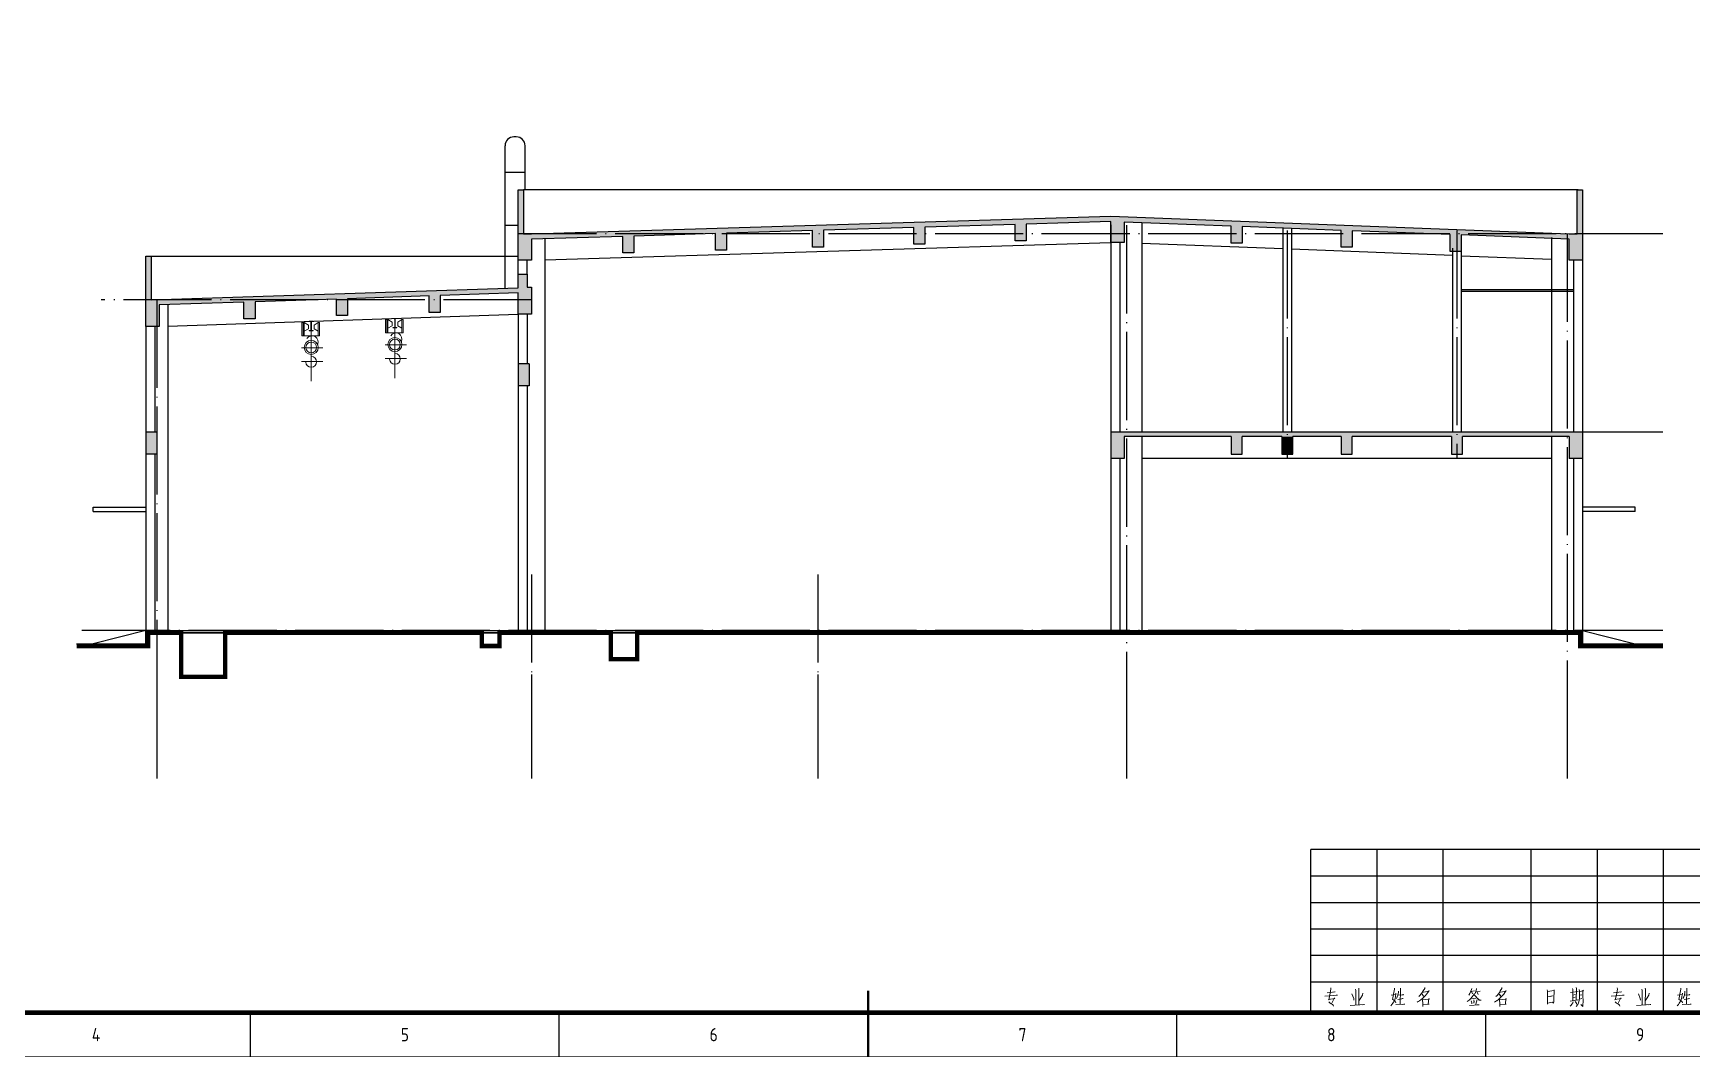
# Model space of a CAD drawing. Extents: x 93518 to 937116, y -359949 to 58022.
# Drawn here: x 791993 to 829635, y -188554 to -165309 of the extents above; entities that cross this region are included whole.
import ezdxf
from ezdxf.enums import TextEntityAlignment as Align

# ---------------------------------------------------------------- set-up
doc = ezdxf.new("R2010")
doc.units = 0
doc.header["$LTSCALE"] = 1000
doc.header["$MEASUREMENT"] = 0
doc.linetypes.add('DGN Style 4', pattern=[10452.228719, 5222.850078, -2611.425039, 6.528563, -2611.425039])
doc.linetypes.add('DOTE', pattern=[2.42, 2, -0.2, 0.02, -0.2])
doc.layers.get('0').update_dxf_attribs({"linetype": 'CONTINUOUS'})
for name, color, linetype in [('AXIS', 3, 'CONTINUOUS'), ('DOTE', 8, 'DOTE'), ('HQ1', 7, 'CONTINUOUS'), ('HQ2', 7, 'CONTINUOUS'), ('PUB_HATCH', 8, 'CONTINUOUS'), ('STAIR', 2, 'CONTINUOUS'), ('WALL', 7, 'CONTINUOUS')]:
    doc.layers.add(name, color=color, linetype=linetype)
doc.styles.get("Standard").update_dxf_attribs({"font": 'GBENOR', "bigfont": 'GBCBIG'})

# ---------------------------------------------------------------- blocks, each defined once
blk = doc.blocks.new('GEDI_WK_A1')
at = {"color": 3}
for p, q in [((280.33, 0), (280.33, 10)), ((350.42, 0), (350.42, 10)), ((420.5, 0), (420.5, 10)), ((490.58, 0), (490.58, 10)), ((560.67, 0), (560.67, 10))]:
    blk.add_line(p, q, dxfattribs=at)
for points, const_width in [([(0, 0), (841, 0), (841, 594), (0, 594)], 0.1), ([(25, 10), (831, 10), (831, 584), (25, 584)], 1)]:
    blk.add_lwpolyline(points, close=True, dxfattribs=dict(at, const_width=const_width))
at = {"color": 3, "const_width": 0.5}
blk.add_lwpolyline([(420.5, 0), (420.5, 15)], dxfattribs=at)
at = {"color": 3}
for s, p in [('4', (245.29, 5)), ('5', (315.38, 5)), ('6', (385.46, 5)), ('7', (455.54, 5)), ('8', (525.62, 5)), ('9', (595.71, 5))]:
    blk.add_text(s, height=3, dxfattribs=at).set_placement(p, align=Align.MIDDLE)
blk = doc.blocks.new('GEDI_HQ1_2012')
at = {"layer": 'HQ1', "color": 2}
for p, q in [((0, 37), (-65, 37)), ((-65, 0), (-65, 37)), ((-50, 0), (-50, 37)), ((-35, 0), (-35, 37)), ((-15, 0), (-15, 37)), ((0, 0), (0, 37)), ((-65, 31), (0, 31)), ((-65, 25), (0, 25)), ((-65, 19), (0, 19)), ((-65, 13), (0, 13)), ((-65, 7), (0, 7)), ((0, 0), (0, 7)), ((-65, 0), (0, 0))]:
    blk.add_line(p, q, dxfattribs=at)
at = {"layer": 'HQ1', "color": 7, "lineweight": 0}
for points in [[(-61.84, 3.75), (-58.95, 3.96), (-59.09, 3.99), (-59.26, 3.96)], [(-61.32, 4.51), (-59.5, 4.74), (-59.61, 4.74), (-59.81, 4.67)], [(-60.48, 5.59), (-60.45, 5.32), (-60.68, 4.06), (-60.94, 2.94), (-61, 3), (-59.61, 3.24), (-59.64, 3.34), (-60.33, 1.98)], [(-55.7, 4.3), (-55.3, 3.17), (-55.24, 2.8)], [(-54.89, 5.32), (-54.83, 5.02), (-54.83, 1.71)], [(-54.16, 5.56), (-54.1, 5.29), (-54.16, 1.74)], [(-53.24, 4.44), (-53.3, 3.99), (-53.67, 3.34), (-54.13, 2.66)], [(-45.7, 4.4), (-45.7, 4.26), (-45.81, 3.69), (-45.9, 3.24), (-45.95, 2.94), (-46.07, 2.69), (-46.25, 2.39), (-46.42, 2.12), (-46.62, 1.84), (-46.85, 1.57)], [(-46.82, 3.96), (-45.72, 4.09)], [(-46.04, 5.53), (-46.04, 5.36), (-46.48, 3), (-46.3, 2.9), (-46.1, 2.73), (-45.92, 2.59), (-45.78, 2.42), (-45.7, 2.25)], [(-45.12, 4.88), (-45.12, 4.64), (-45.26, 3.99), (-45.4, 3.58), (-45.58, 3.21)], [(-45.17, 3.96), (-44.02, 4.06), (-44.1, 4.09), (-44.27, 4.06)], [(-44.71, 5.53), (-44.68, 5.32), (-44.74, 1.88)], [(-39.56, 4.64), (-39.47, 4.61), (-38.17, 4.84), (-38.25, 4.91), (-38.49, 4.57), (-38.74, 4.2), (-39.01, 3.89), (-39.3, 3.58), (-39.62, 3.27), (-39.96, 2.97), (-40.34, 2.69), (-40.4, 2.66), (-40.63, 2.52), (-40.86, 2.36)], [(-39.15, 5.7), (-39.18, 5.46), (-39.53, 4.91), (-39.73, 4.57), (-39.96, 4.26), (-40.25, 3.92), (-40.54, 3.69)], [(-39.88, 4.26), (-39.82, 4.23), (-39.5, 3.92), (-39.47, 3.75), (-39.59, 3.99)], [(-27.95, 4.37), (-27.98, 4.2), (-28.44, 3.58), (-28.47, 3.51), (-28.7, 3.21), (-29.11, 2.83), (-29.31, 2.66), (-29.51, 2.49)], [(-28.5, 5.49), (-28.53, 5.26), (-28.76, 4.74), (-28.96, 4.33), (-29.2, 3.99)], [(-28.73, 4.81), (-27.89, 4.91)], [(-28.53, 4.78), (-28.33, 4.26)], [(-28.01, 4.13), (-26.85, 2.83), (-26.38, 2.83), (-26.85, 2.87), (-27.08, 3.11)], [(-27.43, 5.49), (-27.4, 5.32), (-27.75, 4.37)], [(-27.6, 4.71), (-26.56, 4.88)], [(-27.28, 4.67), (-27.02, 4.13)], [(-22.07, 4.64), (-21.98, 4.61), (-20.68, 4.84), (-20.76, 4.91), (-20.99, 4.57), (-21.26, 4.2), (-21.52, 3.89), (-21.81, 3.58), (-22.12, 3.27), (-22.47, 2.97), (-22.85, 2.69), (-22.91, 2.66), (-23.14, 2.52), (-23.37, 2.36)], [(-21.66, 5.7), (-21.69, 5.46), (-22.04, 4.91), (-22.24, 4.57), (-22.47, 4.26), (-22.76, 3.92), (-23.05, 3.69)], [(-22.39, 4.26), (-22.33, 4.23), (-22.01, 3.92), (-21.98, 3.75), (-22.1, 3.99)], [(-11.41, 5.19), (-11.35, 4.84), (-11.32, 4.09), (-11.29, 3.31), (-11.29, 3.21), (-11.29, 2.66), (-11.29, 1.94), (-11.29, 2.18), (-10.17, 2.39), (-9.93, 2.15), (-9.87, 2.46), (-9.87, 2.87), (-9.84, 3.65), (-9.82, 4.47), (-9.82, 5.15), (-9.79, 5.05), (-11.32, 4.81)], [(-11.29, 3.58), (-10.17, 3.79), (-10.28, 3.82), (-10.54, 3.69)], [(-6.08, 4.57), (-4.37, 4.78)], [(-5.62, 5.49), (-5.56, 5.29), (-5.56, 2.73)], [(-5.53, 3.99), (-5.01, 4.09)], [(-4.8, 5.7), (-4.75, 5.49), (-4.83, 2.83)], [(-4.14, 5.22), (-4.05, 4.84), (-4.05, 4.09), (-4.08, 3.27), (-4.14, 2.76), (-4.28, 2.22), (-4.46, 1.88), (-4.78, 1.37)], [(-4.05, 4.81), (-3.18, 4.98), (-3.27, 5.08), (-3.27, 4.03), (-3.27, 3.96), (-3.24, 2.42), (-3.27, 1.84), (-3.3, 1.5), (-3.33, 1.4), (-3.76, 1.84), (-3.36, 1.54)], [(-4.02, 3.96), (-3.53, 4.06)], [(-60.97, 2.42), (-60.62, 2.15), (-60.39, 1.98), (-60.13, 1.81), (-59.99, 1.67), (-59.9, 1.5)], [(-56.1, 1.64), (-52.83, 1.81), (-52.98, 1.84), (-53.3, 1.77)], [(-45.75, 1.81), (-43.72, 1.91), (-43.93, 1.94), (-44.27, 1.88)], [(-45.29, 3), (-44.07, 3.17), (-44.22, 3.17), (-44.36, 3.11)], [(-39.73, 3.04), (-39.67, 2.94), (-39.62, 2.08), (-39.59, 1.98), (-39.59, 1.37), (-39.62, 1.64), (-39.62, 1.74), (-38.19, 1.91), (-38.22, 1.91), (-38.37, 1.91), (-38.22, 3.17), (-38.17, 3.11), (-38.25, 3.07), (-39.64, 2.87)], [(-28.99, 1.61), (-26.79, 1.77), (-26.93, 1.77), (-27.25, 1.74)], [(-28.62, 2.66), (-28.47, 2.22), (-28.47, 2.01), (-28.5, 2.29)], [(-27.57, 3.27), (-28.5, 3.14)], [(-28.07, 2.94), (-27.95, 2.42), (-28.01, 2.15), (-28.01, 2.52)], [(-27.34, 2.9), (-27.34, 2.66), (-27.69, 1.71)], [(-22.24, 3.04), (-22.18, 2.94), (-22.12, 2.08), (-22.1, 1.98), (-22.1, 1.37), (-22.12, 1.64), (-22.12, 1.74), (-20.71, 1.91), (-20.74, 1.91), (-20.88, 1.91), (-20.74, 3.17), (-20.68, 3.11), (-20.76, 3.07), (-22.15, 2.87)], [(-6.17, 2.63), (-4.37, 2.9), (-4.46, 2.94), (-4.57, 2.83)], [(-5.5, 2.42), (-5.53, 2.25), (-5.76, 1.91), (-5.97, 1.67), (-6.17, 1.5)], [(-5.5, 3.41), (-5.04, 3.51)], [(-5.04, 2.52), (-4.72, 2.12), (-4.72, 1.94), (-4.83, 2.25)], [(-4.08, 3.07), (-4.02, 3.07), (-3.56, 3.17)]]:
    blk.add_lwpolyline(points, dxfattribs=at)
blk.add_text('223344', height=0.0001).set_placement((-22.1, 1.74))
blk = doc.blocks.new('GEDI_HQ2_2012')
at = {"layer": 'HQ2', "color": 2}
for p, q in [((0, 37), (-65, 37)), ((-65, 0), (-65, 37)), ((-50, 0), (-50, 37)), ((-35, 0), (-35, 37)), ((-15, 0), (-15, 37)), ((0, 0), (0, 37)), ((-65, 31), (0, 31)), ((-65, 25), (0, 25)), ((-65, 19), (0, 19)), ((-65, 13), (0, 13)), ((-65, 7), (0, 7)), ((0, 0), (0, 7)), ((-65, 0), (0, 0))]:
    blk.add_line(p, q, dxfattribs=at)
at = {"layer": 'HQ2', "color": 7, "lineweight": 0}
for points in [[(-61.84, 3.75), (-58.95, 3.96), (-59.09, 3.99), (-59.26, 3.96)], [(-61.32, 4.51), (-59.5, 4.74), (-59.61, 4.74), (-59.81, 4.67)], [(-60.48, 5.59), (-60.45, 5.32), (-60.68, 4.06), (-60.94, 2.94), (-61, 3), (-59.61, 3.24), (-59.64, 3.34), (-60.33, 1.98)], [(-55.7, 4.3), (-55.3, 3.17), (-55.24, 2.8)], [(-54.89, 5.32), (-54.83, 5.02), (-54.83, 1.71)], [(-54.16, 5.56), (-54.1, 5.29), (-54.16, 1.74)], [(-53.24, 4.44), (-53.3, 3.99), (-53.67, 3.34), (-54.13, 2.66)], [(-45.7, 4.4), (-45.7, 4.26), (-45.81, 3.69), (-45.9, 3.24), (-45.95, 2.94), (-46.07, 2.69), (-46.25, 2.39), (-46.42, 2.12), (-46.62, 1.84), (-46.85, 1.57)], [(-46.82, 3.96), (-45.72, 4.09)], [(-46.04, 5.53), (-46.04, 5.36), (-46.48, 3), (-46.3, 2.9), (-46.1, 2.73), (-45.92, 2.59), (-45.78, 2.42), (-45.7, 2.25)], [(-45.12, 4.88), (-45.12, 4.64), (-45.26, 3.99), (-45.4, 3.58), (-45.58, 3.21)], [(-45.17, 3.96), (-44.02, 4.06), (-44.1, 4.09), (-44.27, 4.06)], [(-44.71, 5.53), (-44.68, 5.32), (-44.74, 1.88)], [(-39.56, 4.64), (-39.47, 4.61), (-38.17, 4.84), (-38.25, 4.91), (-38.49, 4.57), (-38.74, 4.2), (-39.01, 3.89), (-39.3, 3.58), (-39.62, 3.27), (-39.96, 2.97), (-40.34, 2.69), (-40.4, 2.66), (-40.63, 2.52), (-40.86, 2.36)], [(-39.15, 5.7), (-39.18, 5.46), (-39.53, 4.91), (-39.73, 4.57), (-39.96, 4.26), (-40.25, 3.92), (-40.54, 3.69)], [(-39.88, 4.26), (-39.82, 4.23), (-39.5, 3.92), (-39.47, 3.75), (-39.59, 3.99)], [(-27.95, 4.37), (-27.98, 4.2), (-28.44, 3.58), (-28.47, 3.51), (-28.7, 3.21), (-29.11, 2.83), (-29.31, 2.66), (-29.51, 2.49)], [(-28.5, 5.49), (-28.53, 5.26), (-28.76, 4.74), (-28.96, 4.33), (-29.2, 3.99)], [(-28.73, 4.81), (-27.89, 4.91)], [(-28.53, 4.78), (-28.33, 4.26)], [(-28.01, 4.13), (-26.85, 2.83), (-26.38, 2.83), (-26.85, 2.87), (-27.08, 3.11)], [(-27.43, 5.49), (-27.4, 5.32), (-27.75, 4.37)], [(-27.6, 4.71), (-26.56, 4.88)], [(-27.28, 4.67), (-27.02, 4.13)], [(-22.07, 4.64), (-21.98, 4.61), (-20.68, 4.84), (-20.76, 4.91), (-20.99, 4.57), (-21.26, 4.2), (-21.52, 3.89), (-21.81, 3.58), (-22.12, 3.27), (-22.47, 2.97), (-22.85, 2.69), (-22.91, 2.66), (-23.14, 2.52), (-23.37, 2.36)], [(-21.66, 5.7), (-21.69, 5.46), (-22.04, 4.91), (-22.24, 4.57), (-22.47, 4.26), (-22.76, 3.92), (-23.05, 3.69)], [(-22.39, 4.26), (-22.33, 4.23), (-22.01, 3.92), (-21.98, 3.75), (-22.1, 3.99)], [(-11.41, 5.19), (-11.35, 4.84), (-11.32, 4.09), (-11.29, 3.31), (-11.29, 3.21), (-11.29, 2.66), (-11.29, 1.94), (-11.29, 2.18), (-10.17, 2.39), (-9.93, 2.15), (-9.87, 2.46), (-9.87, 2.87), (-9.84, 3.65), (-9.82, 4.47), (-9.82, 5.15), (-9.79, 5.05), (-11.32, 4.81)], [(-11.29, 3.58), (-10.17, 3.79), (-10.28, 3.82), (-10.54, 3.69)], [(-6.08, 4.57), (-4.37, 4.78)], [(-5.62, 5.49), (-5.56, 5.29), (-5.56, 2.73)], [(-5.53, 3.99), (-5.01, 4.09)], [(-4.8, 5.7), (-4.75, 5.49), (-4.83, 2.83)], [(-4.14, 5.22), (-4.05, 4.84), (-4.05, 4.09), (-4.08, 3.27), (-4.14, 2.76), (-4.28, 2.22), (-4.46, 1.88), (-4.78, 1.37)], [(-4.05, 4.81), (-3.18, 4.98), (-3.27, 5.08), (-3.27, 4.03), (-3.27, 3.96), (-3.24, 2.42), (-3.27, 1.84), (-3.3, 1.5), (-3.33, 1.4), (-3.76, 1.84), (-3.36, 1.54)], [(-4.02, 3.96), (-3.53, 4.06)], [(-60.97, 2.42), (-60.62, 2.15), (-60.39, 1.98), (-60.13, 1.81), (-59.99, 1.67), (-59.9, 1.5)], [(-56.1, 1.64), (-52.83, 1.81), (-52.98, 1.84), (-53.3, 1.77)], [(-45.75, 1.81), (-43.72, 1.91), (-43.93, 1.94), (-44.27, 1.88)], [(-45.29, 3), (-44.07, 3.17), (-44.22, 3.17), (-44.36, 3.11)], [(-39.73, 3.04), (-39.67, 2.94), (-39.62, 2.08), (-39.59, 1.98), (-39.59, 1.37), (-39.62, 1.64), (-39.62, 1.74), (-38.19, 1.91), (-38.22, 1.91), (-38.37, 1.91), (-38.22, 3.17), (-38.17, 3.11), (-38.25, 3.07), (-39.64, 2.87)], [(-28.99, 1.61), (-26.79, 1.77), (-26.93, 1.77), (-27.25, 1.74)], [(-28.62, 2.66), (-28.47, 2.22), (-28.47, 2.01), (-28.5, 2.29)], [(-27.57, 3.27), (-28.5, 3.14)], [(-28.07, 2.94), (-27.95, 2.42), (-28.01, 2.15), (-28.01, 2.52)], [(-27.34, 2.9), (-27.34, 2.66), (-27.69, 1.71)], [(-22.24, 3.04), (-22.18, 2.94), (-22.12, 2.08), (-22.1, 1.98), (-22.1, 1.37), (-22.12, 1.64), (-22.12, 1.74), (-20.71, 1.91), (-20.74, 1.91), (-20.88, 1.91), (-20.74, 3.17), (-20.68, 3.11), (-20.76, 3.07), (-22.15, 2.87)], [(-6.17, 2.63), (-4.37, 2.9), (-4.46, 2.94), (-4.57, 2.83)], [(-5.5, 2.42), (-5.53, 2.25), (-5.76, 1.91), (-5.97, 1.67), (-6.17, 1.5)], [(-5.5, 3.41), (-5.04, 3.51)], [(-5.04, 2.52), (-4.72, 2.12), (-4.72, 1.94), (-4.83, 2.25)], [(-4.08, 3.07), (-4.02, 3.07), (-3.56, 3.17)]]:
    blk.add_lwpolyline(points, dxfattribs=at)
blk.add_text('112233', height=0.0001).set_placement((-22.1, 1.74))

msp = doc.modelspace()

# ---------------------------------------------------------------- hatches: boundary and pattern name
at = {"layer": 'PUB_HATCH'}
for points in [[(827152.7, -168861.1), (827152.7, -170461.1), (826852.7, -170461.1), (826852.7, -169981.2), (824402.7, -169887), (824402.7, -170263), (824152.7, -170263), (824152.7, -169877.4), (821927.7, -169791.8), (821927.7, -170166.9), (821677.7, -170166.9), (821677.7, -169782.2), (819427.7, -169695.6), (819427.7, -170070.7), (819177.7, -170070.7), (819177.7, -169686), (816752.7, -169592.7), (816752.7, -170061.1), (816452.7, -170061.1), (816452.7, -169581.2), (814527.7, -169639.7), (814527.7, -170023.5), (814277.7, -170023.5), (814277.7, -169647.3), (812227.7, -169709.7), (812227.7, -170093.4), (811977.7, -170093.4), (811977.7, -169717.3), (809927.7, -169779.7), (809927.7, -170163.4), (809677.7, -170163.4), (809677.7, -169787.3), (807727.7, -169846.6), (807727.7, -170230.3), (807477.7, -170230.3), (807477.7, -169854.2), (805627.7, -169910.5), (805627.7, -170294.2), (805377.7, -170294.2), (805377.7, -169918.1), (803302.7, -169981.2), (803302.7, -170461.1), (803002.7, -170461.1), (803002.7, -168861.1), (803122.7, -168861.1), (803122.7, -169861.1), (803302.7, -169861.1), (816452.7, -169461.1), (826852.7, -169861.1), (827032.7, -169861.1), (827032.7, -168861.1)], [(803202.7, -171072.5), (803302.7, -171072.5), (803302.7, -171682.5), (803002.7, -171682.5), (803002.7, -171202.6), (801227.7, -171262), (801227.7, -171646.1), (800977.7, -171646.1), (800977.7, -171270.3), (799127.7, -171332.2), (799127.7, -171716.3), (798877.7, -171716.3), (798877.7, -171340.6), (797027.7, -171402.4), (797027.7, -171786.5), (796777.7, -171786.5), (796777.7, -171410.8), (794852.7, -171475.2), (794852.7, -171965.1), (794552.7, -171965.1), (794552.7, -170365.1), (794672.7, -170365.1), (794672.7, -171361.1), (803002.7, -171082.5), (803002.7, -170775.9), (803202.7, -170775.9)], [(803002.7, -173311.1), (803252.7, -173311.1), (803252.7, -172811.1), (803002.7, -172811.1)], [(794552.7, -174861.1), (794802.7, -174861.1), (794802.7, -174361.1), (794552.7, -174361.1)]]:
    msp.add_hatch(color=256, dxfattribs=at).paths.add_polyline_path(points)
h = msp.add_hatch(color=256, dxfattribs=at)
h.dxf.hatch_style = 1
h.paths.add_polyline_path([(827152.7, -174361.1), (826802.7, -174361.1), (826802.7, -174461.1), (826852.7, -174461.1), (826852.7, -174961.1), (827152.7, -174961.1)])
h.paths.add_polyline_path([(826802.7, -174361.1), (816802.7, -174361.1), (816802.7, -174461.1), (819177.7, -174461.1), (819177.7, -174861.1), (819427.7, -174861.1), (819427.7, -174461.1), (821677.7, -174461.1), (821677.7, -174861.1), (821927.7, -174861.1), (821927.7, -174461.1), (824177.7, -174461.1), (824177.7, -174861.1), (824427.7, -174861.1), (824427.7, -174461.1), (826802.7, -174461.1)])
h.paths.add_polyline_path([(816752.7, -174461.1), (816802.7, -174461.1), (816802.7, -174361.1), (816452.7, -174361.1), (816452.7, -174961.1), (816752.7, -174961.1)])
h = msp.add_hatch(color=256, dxfattribs=at)
h.dxf.hatch_style = 1
h.paths.add_polyline_path([(820577.7, -174461.1), (820327.7, -174461.1), (820327.7, -174861.1), (820577.7, -174861.1)])

# ---------------------------------------------------------------- linework, layer by layer
at = {"color": 252}
for p, q in [((802702.7, -171092.6), (802702.7, -167861.1)), ((802957.6, -167661.1), (802902.7, -167661.1)), ((803157.6, -168861.1), (803157.6, -167861.1)), ((802702.7, -168461.1), (803157.6, -168461.1)), ((802702.7, -169661.1), (803002.7, -169661.1))]:
    msp.add_line(p, q, dxfattribs=at)
at = {"color": 8}
for p, q in [((827052.7, -168861.1), (803122.7, -168861.1)), ((794672.7, -170365.1), (803002.7, -170365.1))]:
    msp.add_line(p, q, dxfattribs=at)
at = {"color": 4}
for p, q in [((817152.7, -169608.1), (817152.7, -174361.1)), ((803602.7, -169972), (803602.7, -178861.1)), ((803602.7, -170452), (816452.7, -170061.1)), ((820352.5, -170203.7), (817152.7, -170077)), ((826452.7, -169946.7), (826452.7, -174361.1)), ((824202.5, -170356.2), (820552.5, -170211.6)), ((826452.7, -170445.3), (824402.5, -170364.1)), ((795052.7, -171468.5), (795052.7, -178861.1)), ((795052.7, -171958.2), (803002.7, -171682.5)), ((817152.7, -174461.1), (817152.7, -178861.1)), ((826452.7, -174461.1), (826452.7, -178861.1)), ((826452.7, -174961.1), (817152.7, -174961.1))]:
    msp.add_line(p, q, dxfattribs=at)
at = {"color": 8, "linetype": 'Continuous', "lineweight": 0}
for p, q in [((798087.6, -172174.8), (798087.6, -171871.3)), ((798145.4, -171871.3), (798087.6, -171871.3)), ((798117.1, -171871.3), (798117.1, -172174.8)), ((798145.4, -171871.3), (798145.4, -172174.8)), ((798241.2, -171929.3), (798145.4, -171873.8)), ((798241.2, -172014.9), (798145.4, -172070.4)), ((798241.2, -172014.9), (798241.2, -171929.3)), ((798255.4, -171845.5), (798302.7, -171845.5)), ((798260, -171850.6), (798290.7, -171853.9)), ((798298.1, -171922.3), (798298.1, -171862.2)), ((798298.1, -171922.3), (798298.1, -172043.9)), ((798350, -171845.5), (798302.7, -171845.5)), ((798307.3, -171922.3), (798307.3, -171862.2)), ((798307.3, -171922.3), (798307.3, -172043.9)), ((798345.4, -171850.6), (798314.7, -171853.9)), ((798366.6, -171929.3), (798462.4, -171873.8)), ((798366.6, -172014.9), (798366.6, -171929.3)), ((798366.6, -172014.9), (798462.4, -172070.4)), ((798462.4, -171871.3), (798462.4, -172174.8)), ((798462.4, -171871.3), (798490.7, -171871.3)), ((798490.7, -171871.3), (798490.7, -172174.8)), ((799987.6, -172108.9), (799987.6, -171805.4)), ((800045.4, -171805.4), (799987.6, -171805.4)), ((800017.1, -171805.4), (800017.1, -172108.9)), ((800045.4, -171805.4), (800045.4, -172108.9)), ((800141.2, -171863.4), (800045.4, -171807.9)), ((800141.2, -171949), (800045.4, -172004.5)), ((800141.2, -171949), (800141.2, -171863.4)), ((800155.4, -171779.6), (800202.7, -171779.6)), ((800155.4, -171994.7), (800202.7, -171994.7)), ((800160, -171784.7), (800190.7, -171788)), ((800160, -171989.6), (800190.7, -171986.2)), ((800198.1, -171856.4), (800198.1, -171796.3)), ((800198.1, -171856.4), (800198.1, -171978)), ((800250, -171779.6), (800202.7, -171779.6)), ((800250, -171994.7), (800202.7, -171994.7)), ((800202.7, -171994.7), (800202.7, -173138.1)), ((800207.3, -171856.4), (800207.3, -171796.3)), ((800207.3, -171856.4), (800207.3, -171978)), ((800245.4, -171784.7), (800214.7, -171788)), ((800245.4, -171989.6), (800214.7, -171986.2)), ((800266.6, -171863.4), (800362.4, -171807.9)), ((800266.6, -171949), (800266.6, -171863.4)), ((800266.6, -171949), (800362.4, -172004.5)), ((800362.4, -171805.4), (800362.4, -172108.9)), ((800362.4, -171805.4), (800390.7, -171805.4)), ((800390.7, -171805.4), (800390.7, -172108.9)), ((798490.7, -172174.8), (798087.6, -172174.8)), ((798255.4, -172060.5), (798302.7, -172060.5)), ((798260, -172055.4), (798290.7, -172052.1)), ((798350, -172060.5), (798302.7, -172060.5)), ((798302.7, -172060.5), (798302.7, -173203.9)), ((798345.4, -172055.4), (798314.7, -172052.1)), ((800390.7, -172108.9), (799987.6, -172108.9))]:
    msp.add_line(p, q, dxfattribs=at)
at = {"color": 8, "linetype": 'DGN Style 4', "lineweight": 0}
for p, q in [((799980.3, -172379.3), (800466.9, -172379.3)), ((798080.3, -172445.2), (798566.9, -172445.2)), ((798080.3, -172757.7), (798566.9, -172757.7)), ((799980.3, -172691.9), (800466.9, -172691.9))]:
    msp.add_line(p, q, dxfattribs=at)
at = {"color": 6}
for points in [[(824402.5, -171121.1), (826952.7, -171121.1)], [(824402.5, -171161.1), (826952.7, -171161.1)]]:
    msp.add_lwpolyline(points, dxfattribs=at)
at = {"const_width": 100}
msp.add_lwpolyline([(792977.4, -179211.1), (794602.7, -179211.1), (794602.7, -178911.1), (795352.7, -178911.1), (795352.7, -179911.1), (796352.7, -179911.1), (796352.7, -178911.1), (802177.7, -178911.1), (802177.7, -179211.1), (802577.7, -179211.1), (802577.7, -178911.1), (805102.7, -178911.1), (805102.7, -179511.1), (805702.7, -179511.1), (805702.7, -178911.1), (827102.7, -178911.1), (827102.7, -179211.1), (828980.3, -179211.1)], dxfattribs=at)
msp.add_lwpolyline([(792977.4, -179161.1), (794552.7, -179161.1), (794552.7, -178861.1), (827152.7, -178861.1), (827152.7, -179161.1), (828980.3, -179161.1)])
for points in [[(795352.7, -178911.1), (796352.7, -178911.1), (796352.7, -178911.1), (795352.7, -178911.1)], [(802177.7, -178911.1), (802577.7, -178911.1), (802577.7, -178911.1), (802177.7, -178911.1)], [(805070.5, -178911.1), (805702.7, -178911.1), (805702.7, -178911.1), (805070.5, -178911.1)]]:
    msp.add_lwpolyline(points, close=True)
at = {"color": 252}
for centre, start, end in [((802902.7, -167861.1), 90, 180), ((802957.6, -167861.1), 0, 90)]:
    msp.add_arc(centre, 200, start, end, dxfattribs=at)
at = {"color": 8, "linetype": 'Continuous', "lineweight": 0}
for centre, major_axis, start_param, end_param in [((798261.4, -171844.7), (4.34, 4.34), 2.4945148, 3.6877461), ((798315.6, -171862.2), (5.87, 5.87), 0.8929043, 2.3561945), ((800161.4, -171778.8), (4.34, 4.34), 2.4945148, 3.6877461), ((800189.8, -171978), (-5.87, 5.87), 2.4637007, 3.9269908), ((800215.6, -171796.3), (5.87, 5.87), 0.8929043, 2.3561945), ((800243.9, -171995.5), (-4.34, 4.34), 4.0653112, 5.2585424), ((798302.7, -172439), (0.8, 159.7), -1.5660608, 4.7171245), ((798302.7, -172439), (-86.9, 86.9), 3.9269908, 10.2101761), ((798289.8, -172043.9), (-5.87, 5.87), 2.4637007, 3.9269908), ((798343.9, -172061.4), (-4.34, 4.34), 4.0653112, 5.2585424), ((800202.7, -172373.1), (0.8, 159.7), -1.5660608, 4.7171245), ((800202.7, -172373.1), (-86.9, 86.9), 3.9269908, 10.2101761), ((798302.7, -172763.4), (-0.1, 122.9), 1.6217001, 6.2288907), ((800202.7, -172697.5), (-0.1, 122.9), 1.6217001, 6.2288907)]:
    msp.add_ellipse(centre, major_axis=major_axis, ratio=1, start_param=start_param, end_param=end_param, dxfattribs=at)
at = {"color": 8, "linetype": 'Continuous', "lineweight": 0, "extrusion": (0, 0, -1)}
for centre, major_axis, start_param, end_param in [((798289.8, -171862.2), (-5.87, 5.87), 0.8929043, 2.3561945), ((798343.9, -171844.7), (4.34, 4.34), 0.9237185, 2.1169498), ((800161.4, -171995.5), (-4.34, 4.34), 5.6361075, 6.8293387), ((800189.8, -171796.3), (-5.87, 5.87), 0.8929043, 2.3561945), ((800215.6, -171978), (-5.87, 5.87), 4.034497, 5.4977871), ((800243.9, -171778.8), (4.34, 4.34), 0.9237185, 2.1169498), ((798323.6, -172312.8), (-0.9, 138.3), -0.9996428, 2.0151102), ((798261.4, -172061.4), (-4.34, 4.34), 5.6361075, 6.8293387), ((798315.6, -172043.9), (-5.87, 5.87), 4.034497, 5.4977871), ((800223.6, -172246.9), (-0.9, 138.3), -0.9996428, 2.0151102)]:
    msp.add_ellipse(centre, major_axis=major_axis, ratio=1, start_param=start_param, end_param=end_param, dxfattribs=at)
at = {"layer": 'AXIS'}
for p, q in [((794802.7, -179861.1), (794802.7, -182216.9)), ((803302.7, -179861.1), (803302.7, -182216.9)), ((809802.7, -179861.1), (809802.7, -182216.9)), ((816802.7, -179861.1), (816802.7, -182216.9)), ((826802.7, -179861.1), (826802.7, -182216.9))]:
    msp.add_line(p, q, dxfattribs=at)
at = {"layer": 'DOTE'}
for p, q in [((816802.7, -169665.2), (816802.7, -179861.1)), ((828980.3, -169861.1), (803002.7, -169861.1)), ((820452.7, -169783.9), (820452.7, -174961.1)), ((824302.7, -169783.9), (824302.7, -174961.1)), ((826802.7, -169859.2), (826802.7, -179861.1)), ((803302.7, -171361.1), (793538, -171361.1)), ((794802.7, -171356.8), (794802.7, -179861.1)), ((828980.3, -174361.1), (816452.7, -174361.1)), ((803302.7, -177587.7), (803302.7, -179861.1)), ((809802.7, -177587.7), (809802.7, -179861.1)), ((828980.3, -178861.1), (792977.4, -178861.1))]:
    msp.add_line(p, q, dxfattribs=at)
at = {"layer": 'STAIR', "color": 2}
for p, q in [((793352.7, -176061.1), (794552.7, -176061.1)), ((793352.7, -176161.1), (793352.7, -176061.1)), ((793352.7, -176161.1), (794552.7, -176161.1)), ((828352.7, -176061.1), (827152.7, -176061.1)), ((828352.7, -176161.1), (827152.7, -176161.1)), ((828352.7, -176161.1), (828352.7, -176061.1))]:
    msp.add_line(p, q, dxfattribs=at)
for points in [[(794552.7, -178861.1), (793352.7, -179161.1)], [(827152.7, -178861.1), (828352.7, -179161.1)]]:
    msp.add_lwpolyline(points, dxfattribs=at)
at = {"layer": 'WALL'}
for p, q in [((803002.7, -170461.1), (803002.7, -168861.1)), ((803002.7, -168861.1), (803122.7, -168861.1)), ((803122.7, -168861.1), (803122.7, -169861.1)), ((827032.7, -169861.1), (827032.7, -168861.1)), ((827032.7, -168861.1), (827152.7, -168861.1)), ((827152.7, -168861.1), (827152.7, -170461.1)), ((803302.7, -169861.1), (816452.7, -169461.1)), ((811977.7, -169717.3), (809927.7, -169779.7)), ((811977.7, -170093.4), (811977.7, -169717.3)), ((814277.7, -169647.3), (812227.7, -169709.7)), ((812227.7, -169709.7), (812227.7, -170093.4)), ((814277.7, -170023.5), (814277.7, -169647.3)), ((816452.7, -169581.2), (814527.7, -169639.7)), ((814527.7, -169639.7), (814527.7, -170023.5)), ((816452.7, -169461.1), (826852.7, -169861.1)), ((816452.7, -170061.1), (816452.7, -169581.2)), ((816452.7, -169655), (816452.7, -178861.1)), ((819177.7, -169686), (816752.7, -169592.7)), ((816752.7, -169592.7), (816752.7, -170061.1)), ((819177.7, -170070.7), (819177.7, -169686)), ((821677.7, -169782.2), (819427.7, -169695.6)), ((819427.7, -169695.6), (819427.7, -170070.7)), ((820352.5, -169731.2), (820352.5, -174361.1)), ((820552.5, -169738.9), (820552.5, -174361.1)), ((803122.7, -169861.1), (803302.7, -169861.1)), ((805377.7, -169918.1), (803302.7, -169981.2)), ((803302.7, -169981.2), (803302.7, -170461.1)), ((805377.7, -170294.2), (805377.7, -169918.1)), ((807477.7, -169854.2), (805627.7, -169910.5)), ((805627.7, -169910.5), (805627.7, -170294.2)), ((807477.7, -170230.3), (807477.7, -169854.2)), ((809677.7, -169787.3), (807727.7, -169846.6)), ((807727.7, -169846.6), (807727.7, -170230.3)), ((809677.7, -170163.4), (809677.7, -169787.3)), ((809927.7, -169779.7), (809927.7, -170163.4)), ((812227.7, -170093.4), (811977.7, -170093.4)), ((814527.7, -170023.5), (814277.7, -170023.5)), ((816752.7, -170061.1), (816452.7, -170061.1)), ((816652.7, -170061.1), (816652.7, -174361.1)), ((819427.7, -170070.7), (819177.7, -170070.7)), ((821677.7, -170166.9), (821677.7, -169782.2)), ((824152.7, -169877.4), (821927.7, -169791.8)), ((821927.7, -169791.8), (821927.7, -170166.9)), ((824152.7, -170263), (824152.7, -169877.4)), ((826852.7, -169981.2), (824402.7, -169887)), ((824402.7, -169887), (824402.7, -170263)), ((826852.7, -169861.1), (827032.7, -169861.1)), ((826852.7, -170461.1), (826852.7, -169981.2)), ((794552.7, -171965.1), (794552.7, -170365.1)), ((794552.7, -170365.1), (794672.7, -170365.1)), ((794672.7, -170365.1), (794672.7, -171361.1)), ((803302.7, -170461.1), (803002.7, -170461.1)), ((803002.7, -170775.9), (803002.7, -170461.1)), ((803202.7, -170775.9), (803202.7, -170461.1)), ((805627.7, -170294.2), (805377.7, -170294.2)), ((807727.7, -170230.3), (807477.7, -170230.3)), ((809927.7, -170163.4), (809677.7, -170163.4)), ((821927.7, -170166.9), (821677.7, -170166.9)), ((824402.7, -170263), (824152.7, -170263)), ((824202.5, -170187.4), (824202.5, -174361.1)), ((824402.5, -170187.4), (824402.5, -174361.1)), ((827152.7, -170461.1), (826852.7, -170461.1)), ((826952.7, -170460.9), (826952.7, -174361.1)), ((827152.7, -170461.1), (827152.7, -178861.1)), ((803002.7, -171082.5), (803002.7, -170775.9)), ((803002.7, -170775.9), (803202.7, -170775.9)), ((803202.7, -170775.9), (803202.7, -171072.5)), ((794672.7, -171361.1), (803002.7, -171082.5)), ((800977.7, -171270.3), (799127.7, -171332.2)), ((800977.7, -171646.1), (800977.7, -171270.3)), ((803002.7, -171202.6), (801227.7, -171262)), ((801227.7, -171262), (801227.7, -171646.1)), ((803002.7, -171682.5), (803002.7, -171202.6)), ((803202.7, -171072.5), (803302.7, -171072.5)), ((803302.7, -171072.5), (803302.7, -171682.5)), ((796777.7, -171410.8), (794852.7, -171475.2)), ((794852.7, -171475.2), (794852.7, -171965.1)), ((796777.7, -171786.5), (796777.7, -171410.8)), ((798877.7, -171340.6), (797027.7, -171402.4)), ((797027.7, -171402.4), (797027.7, -171786.5)), ((798877.7, -171716.3), (798877.7, -171340.6)), ((799127.7, -171332.2), (799127.7, -171716.3)), ((801227.7, -171646.1), (800977.7, -171646.1)), ((794552.7, -171965.1), (794552.7, -178861.1)), ((794852.7, -171965.1), (794552.7, -171965.1)), ((794752.7, -171965.1), (794752.7, -174361.1)), ((797027.7, -171786.5), (796777.7, -171786.5)), ((799127.7, -171716.3), (798877.7, -171716.3)), ((803002.7, -171682.5), (803002.7, -178861.1)), ((803302.7, -171682.5), (803002.7, -171682.5)), ((803202.7, -171682.5), (803202.7, -172811.1)), ((803252.7, -172811.1), (803002.7, -172811.1)), ((803252.7, -172811.1), (803252.7, -173311.1)), ((803252.7, -173311.1), (803002.7, -173311.1)), ((803202.7, -173311.1), (803202.7, -178861.1)), ((794802.7, -174361.1), (794552.7, -174361.1)), ((794802.7, -174361.1), (794802.7, -174861.1)), ((827152.7, -174361.1), (816452.7, -174361.1)), ((816752.7, -174461.1), (816752.7, -174961.1)), ((819177.7, -174461.1), (816752.7, -174461.1)), ((820327.7, -174461.1), (819427.7, -174461.1)), ((821677.7, -174461.1), (820577.7, -174461.1)), ((824177.7, -174461.1), (821927.7, -174461.1)), ((826852.7, -174461.1), (824427.7, -174461.1)), ((826852.7, -174461.1), (826852.7, -174961.1)), ((794802.7, -174861.1), (794552.7, -174861.1)), ((794752.7, -174861.1), (794752.7, -178861.1)), ((816752.7, -174961.1), (816452.7, -174961.1)), ((816652.7, -174961.1), (816652.7, -178861.1)), ((827152.7, -174961.1), (826852.7, -174961.1)), ((826952.7, -174961.1), (826952.7, -178861.1))]:
    msp.add_line(p, q, dxfattribs=at)
for points in [[(819177.7, -174461.1), (819177.7, -174861.1), (819427.7, -174861.1), (819427.7, -174461.1)], [(820327.7, -174461.1), (820327.7, -174861.1), (820577.7, -174861.1), (820577.7, -174461.1)], [(821677.7, -174461.1), (821677.7, -174861.1), (821927.7, -174861.1), (821927.7, -174461.1)], [(824177.7, -174461.1), (824177.7, -174861.1), (824427.7, -174861.1), (824427.7, -174461.1)]]:
    msp.add_lwpolyline(points, dxfattribs=at)

# ---------------------------------------------------------------- block references
at = {"xscale": 100, "yscale": 100, "zscale": 100}
for name, p in [('GEDI_WK_A1', (768891.4, -188528.9)), ('GEDI_HQ2_2012', (827491.4, -187528.9)), ('GEDI_HQ1_2012', (833991.4, -187528.9))]:
    msp.add_blockref(name, p, dxfattribs=at)

doc.saveas('drawing.dxf')
